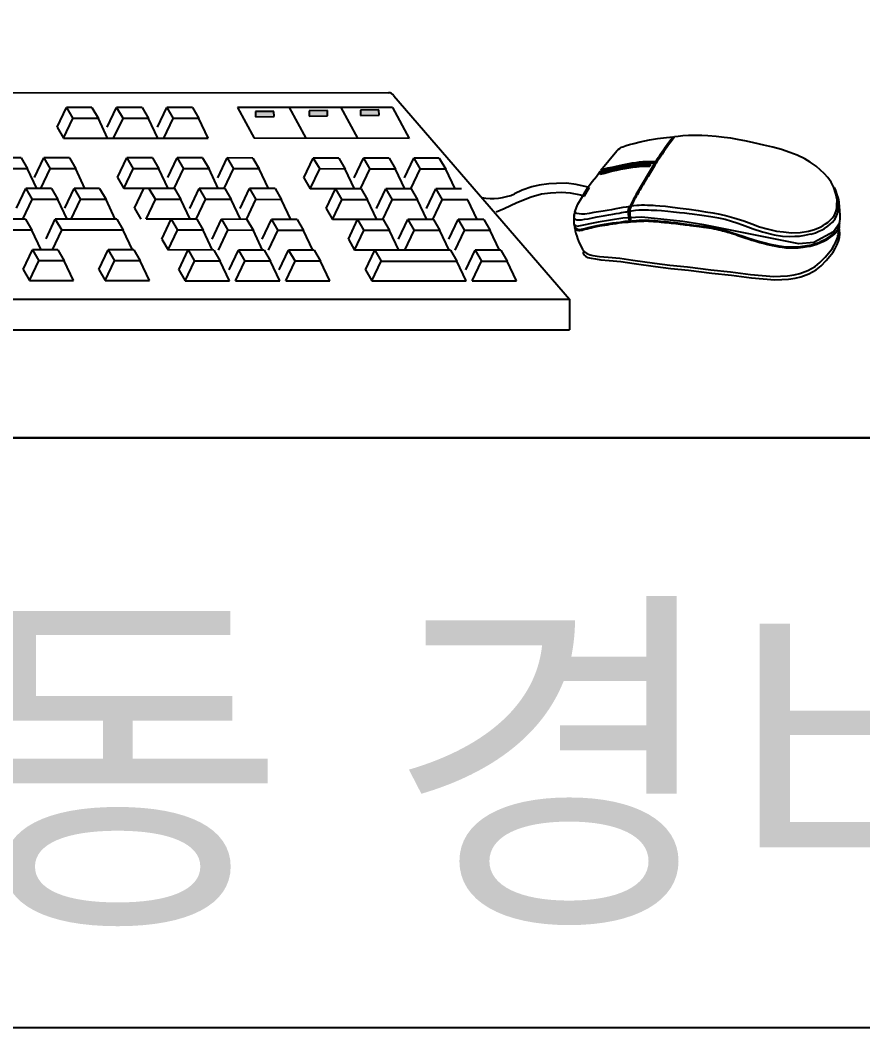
# Model space of a CAD drawing. Header units: millimetres. Extents: x 1282755 to 1285234, y -1758265 to -1757672.
# Drawn here: x 1283854.65 to 1283866.55, y -1757982.32 to -1757968.08 of the extents above; entities that cross this region are included whole.
import ezdxf

# ---------------------------------------------------------------- set-up
doc = ezdxf.new("R2010")
doc.units = ezdxf.units.MM
doc.layers.add('MR', color=7, linetype='Continuous')
doc.styles.add('새굴림', font='NGULIM.TTF')

msp = doc.modelspace()

# ---------------------------------------------------------------- linework, layer by layer
at = {"layer": 'MR', "color": 4}
for p, q in [((1283847.423, -1757969.099), (1283859.851, -1757969.108)), ((1283859.926, -1757969.15), (1283862.407, -1757972.022)), ((1283855.169, -1757969.594), (1283855.3, -1757969.316)), ((1283855.662, -1757969.316), (1283855.3, -1757969.316)), ((1283855.3, -1757969.316), (1283855.39, -1757969.471)), ((1283855.662, -1757969.316), (1283855.752, -1757969.471)), ((1283855.878, -1757969.595), (1283856.01, -1757969.316)), ((1283856.01, -1757969.316), (1283856.1, -1757969.472)), ((1283856.371, -1757969.317), (1283856.01, -1757969.316)), ((1283856.371, -1757969.317), (1283856.461, -1757969.472)), ((1283856.588, -1757969.595), (1283856.719, -1757969.317)), ((1283856.719, -1757969.317), (1283856.809, -1757969.472)), ((1283857.081, -1757969.317), (1283856.719, -1757969.317)), ((1283857.081, -1757969.317), (1283857.171, -1757969.472)), ((1283857.718, -1757969.318), (1283857.952, -1757969.751)), ((1283859.906, -1757969.319), (1283857.718, -1757969.318)), ((1283858.232, -1757969.371), (1283857.972, -1757969.375)), ((1283857.972, -1757969.375), (1283857.973, -1757969.447)), ((1283858.233, -1757969.444), (1283858.232, -1757969.371)), ((1283858.447, -1757969.318), (1283858.681, -1757969.752)), ((1283858.988, -1757969.361), (1283858.728, -1757969.365)), ((1283858.728, -1757969.365), (1283858.729, -1757969.437)), ((1283858.989, -1757969.434), (1283858.988, -1757969.361)), ((1283859.176, -1757969.319), (1283859.411, -1757969.752)), ((1283859.715, -1757969.352), (1283859.454, -1757969.355)), ((1283859.454, -1757969.355), (1283859.455, -1757969.428)), ((1283859.716, -1757969.424), (1283859.715, -1757969.352)), ((1283859.906, -1757969.319), (1283860.14, -1757969.753)), ((1283855.259, -1757969.749), (1283855.39, -1757969.471)), ((1283855.752, -1757969.471), (1283855.39, -1757969.471)), ((1283855.883, -1757969.75), (1283855.752, -1757969.471)), ((1283855.968, -1757969.75), (1283856.1, -1757969.472)), ((1283856.461, -1757969.472), (1283856.1, -1757969.472)), ((1283856.592, -1757969.75), (1283856.461, -1757969.472)), ((1283856.678, -1757969.75), (1283856.809, -1757969.472)), ((1283857.171, -1757969.472), (1283856.809, -1757969.472)), ((1283857.302, -1757969.751), (1283857.171, -1757969.472)), ((1283857.973, -1757969.447), (1283858.233, -1757969.444)), ((1283858.729, -1757969.437), (1283858.989, -1757969.434)), ((1283859.455, -1757969.428), (1283859.716, -1757969.424)), ((1283855.169, -1757969.594), (1283855.259, -1757969.749)), ((1283855.259, -1757969.749), (1283857.302, -1757969.751)), ((1283860.14, -1757969.753), (1283857.952, -1757969.751)), ((1283863.253, -1757969.84), (1283863.316, -1757969.823)), ((1283863.316, -1757969.823), (1283863.404, -1757969.802)), ((1283863.404, -1757969.802), (1283863.535, -1757969.773)), ((1283863.535, -1757969.773), (1283863.651, -1757969.753)), ((1283863.651, -1757969.753), (1283863.776, -1757969.739)), ((1283863.776, -1757969.739), (1283863.872, -1757969.732)), ((1283863.811, -1757969.809), (1283863.787, -1757969.844)), ((1283863.828, -1757969.815), (1283863.807, -1757969.844)), ((1283863.839, -1757969.773), (1283863.811, -1757969.809)), ((1283863.85, -1757969.784), (1283863.828, -1757969.815)), ((1283863.872, -1757969.732), (1283863.839, -1757969.773)), ((1283863.87, -1757969.761), (1283863.85, -1757969.784)), ((1283863.89, -1757969.731), (1283863.87, -1757969.761)), ((1283863.942, -1757969.725), (1283863.89, -1757969.731)), ((1283864.009, -1757969.717), (1283863.942, -1757969.725)), ((1283864.087, -1757969.714), (1283864.009, -1757969.717)), ((1283864.199, -1757969.711), (1283864.087, -1757969.714)), ((1283864.275, -1757969.711), (1283864.199, -1757969.711)), ((1283864.362, -1757969.717), (1283864.275, -1757969.711)), ((1283864.478, -1757969.726), (1283864.362, -1757969.717)), ((1283864.59, -1757969.74), (1283864.478, -1757969.726)), ((1283864.687, -1757969.751), (1283864.59, -1757969.74)), ((1283864.782, -1757969.769), (1283864.687, -1757969.751)), ((1283864.906, -1757969.793), (1283864.782, -1757969.769)), ((1283865.012, -1757969.816), (1283864.906, -1757969.793)), ((1283865.152, -1757969.848), (1283865.012, -1757969.816)), ((1283862.847, -1757970.204), (1283863.075, -1757969.929)), ((1283863.075, -1757969.929), (1283863.096, -1757969.911)), ((1283863.096, -1757969.911), (1283863.117, -1757969.894)), ((1283863.117, -1757969.894), (1283863.142, -1757969.879)), ((1283863.142, -1757969.879), (1283863.159, -1757969.87)), ((1283863.159, -1757969.87), (1283863.206, -1757969.854)), ((1283863.206, -1757969.854), (1283863.253, -1757969.84)), ((1283863.711, -1757969.951), (1283863.685, -1757969.989)), ((1283863.733, -1757969.919), (1283863.711, -1757969.951)), ((1283863.741, -1757969.938), (1283863.714, -1757969.976)), ((1283863.757, -1757969.884), (1283863.733, -1757969.919)), ((1283863.764, -1757969.903), (1283863.741, -1757969.938)), ((1283863.787, -1757969.844), (1283863.757, -1757969.884)), ((1283863.785, -1757969.873), (1283863.764, -1757969.903)), ((1283863.807, -1757969.844), (1283863.785, -1757969.873)), ((1283865.28, -1757969.879), (1283865.152, -1757969.848)), ((1283865.399, -1757969.912), (1283865.28, -1757969.879)), ((1283865.52, -1757969.953), (1283865.399, -1757969.912)), ((1283865.621, -1757969.989), (1283865.52, -1757969.953)), ((1283854.663, -1757970.027), (1283854.301, -1757970.027)), ((1283854.663, -1757970.027), (1283854.753, -1757970.182)), ((1283854.849, -1757970.306), (1283854.981, -1757970.027)), ((1283855.342, -1757970.028), (1283854.981, -1757970.027)), ((1283854.981, -1757970.027), (1283855.071, -1757970.183)), ((1283855.342, -1757970.028), (1283855.432, -1757970.183)), ((1283856.022, -1757970.307), (1283856.154, -1757970.028)), ((1283856.515, -1757970.029), (1283856.154, -1757970.028)), ((1283856.154, -1757970.028), (1283856.244, -1757970.183)), ((1283856.515, -1757970.029), (1283856.605, -1757970.184)), ((1283856.732, -1757970.307), (1283856.863, -1757970.029)), ((1283857.225, -1757970.029), (1283856.863, -1757970.029)), ((1283856.863, -1757970.029), (1283856.953, -1757970.184)), ((1283857.225, -1757970.029), (1283857.315, -1757970.184)), ((1283857.441, -1757970.308), (1283857.573, -1757970.029)), ((1283857.573, -1757970.029), (1283857.663, -1757970.185)), ((1283857.934, -1757970.03), (1283857.573, -1757970.029)), ((1283857.934, -1757970.03), (1283858.024, -1757970.185)), ((1283858.656, -1757970.309), (1283858.788, -1757970.03)), ((1283858.788, -1757970.03), (1283858.878, -1757970.185)), ((1283859.149, -1757970.031), (1283858.788, -1757970.03)), ((1283859.149, -1757970.031), (1283859.239, -1757970.186)), ((1283859.366, -1757970.309), (1283859.498, -1757970.031)), ((1283859.498, -1757970.031), (1283859.588, -1757970.186)), ((1283859.859, -1757970.031), (1283859.498, -1757970.031)), ((1283859.859, -1757970.031), (1283859.949, -1757970.186)), ((1283860.075, -1757970.31), (1283860.207, -1757970.031)), ((1283860.207, -1757970.031), (1283860.297, -1757970.187)), ((1283860.568, -1757970.032), (1283860.207, -1757970.031)), ((1283860.568, -1757970.032), (1283860.658, -1757970.187)), ((1283863.245, -1757970.112), (1283863.199, -1757970.122)), ((1283863.287, -1757970.104), (1283863.245, -1757970.112)), ((1283863.274, -1757970.122), (1283863.327, -1757970.113)), ((1283863.342, -1757970.097), (1283863.287, -1757970.104)), ((1283863.327, -1757970.113), (1283863.381, -1757970.108)), ((1283863.39, -1757970.091), (1283863.342, -1757970.097)), ((1283863.613, -1757970.099), (1283863.346, -1757970.551)), ((1283863.395, -1757970.113), (1283863.346, -1757970.119)), ((1283863.381, -1757970.108), (1283863.428, -1757970.102)), ((1283863.442, -1757970.086), (1283863.39, -1757970.091)), ((1283863.451, -1757970.11), (1283863.395, -1757970.113)), ((1283863.428, -1757970.102), (1283863.479, -1757970.099)), ((1283863.485, -1757970.083), (1283863.442, -1757970.086)), ((1283863.512, -1757970.107), (1283863.451, -1757970.11)), ((1283863.479, -1757970.099), (1283863.527, -1757970.097)), ((1283863.526, -1757970.082), (1283863.485, -1757970.083)), ((1283863.553, -1757970.105), (1283863.512, -1757970.107)), ((1283863.572, -1757970.083), (1283863.526, -1757970.082)), ((1283863.527, -1757970.097), (1283863.575, -1757970.096)), ((1283863.553, -1757970.103), (1283863.531, -1757970.132)), ((1283863.531, -1757970.137), (1283863.553, -1757970.105)), ((1283863.556, -1757970.118), (1283863.553, -1757970.103)), ((1283863.603, -1757970.082), (1283863.572, -1757970.083)), ((1283863.575, -1757970.096), (1283863.613, -1757970.099)), ((1283863.623, -1757970.083), (1283863.603, -1757970.082)), ((1283863.63, -1757970.101), (1283863.617, -1757970.12)), ((1283863.64, -1757970.053), (1283863.623, -1757970.083)), ((1283863.647, -1757970.076), (1283863.63, -1757970.101)), ((1283863.662, -1757970.024), (1283863.64, -1757970.053)), ((1283863.664, -1757970.051), (1283863.647, -1757970.076)), ((1283863.685, -1757969.989), (1283863.662, -1757970.024)), ((1283863.677, -1757970.033), (1283863.664, -1757970.051)), ((1283863.695, -1757970.004), (1283863.677, -1757970.033)), ((1283863.714, -1757969.976), (1283863.695, -1757970.004)), ((1283865.732, -1757970.044), (1283865.621, -1757969.989)), ((1283865.807, -1757970.09), (1283865.732, -1757970.044)), ((1283865.889, -1757970.145), (1283865.807, -1757970.09)), ((1283854.753, -1757970.182), (1283854.391, -1757970.182)), ((1283854.884, -1757970.461), (1283854.753, -1757970.182)), ((1283854.939, -1757970.461), (1283855.071, -1757970.183)), ((1283855.432, -1757970.183), (1283855.071, -1757970.183)), ((1283855.563, -1757970.461), (1283855.432, -1757970.183)), ((1283856.112, -1757970.462), (1283856.244, -1757970.183)), ((1283856.605, -1757970.184), (1283856.244, -1757970.183)), ((1283856.736, -1757970.462), (1283856.605, -1757970.184)), ((1283856.822, -1757970.462), (1283856.953, -1757970.184)), ((1283857.315, -1757970.184), (1283856.953, -1757970.184)), ((1283857.446, -1757970.463), (1283857.315, -1757970.184)), ((1283857.531, -1757970.463), (1283857.663, -1757970.185)), ((1283858.024, -1757970.185), (1283857.663, -1757970.185)), ((1283858.155, -1757970.463), (1283858.024, -1757970.185)), ((1283858.746, -1757970.464), (1283858.878, -1757970.185)), ((1283859.239, -1757970.186), (1283858.878, -1757970.185)), ((1283859.371, -1757970.464), (1283859.239, -1757970.186)), ((1283859.456, -1757970.464), (1283859.588, -1757970.186)), ((1283859.949, -1757970.186), (1283859.588, -1757970.186)), ((1283860.08, -1757970.465), (1283859.949, -1757970.186)), ((1283860.165, -1757970.465), (1283860.297, -1757970.187)), ((1283860.658, -1757970.187), (1283860.297, -1757970.187)), ((1283860.79, -1757970.465), (1283860.658, -1757970.187)), ((1283862.786, -1757970.291), (1283862.834, -1757970.221)), ((1283862.858, -1757970.218), (1283862.833, -1757970.246)), ((1283862.833, -1757970.246), (1283862.849, -1757970.253)), ((1283862.834, -1757970.221), (1283862.892, -1757970.204)), ((1283862.872, -1757970.236), (1283862.836, -1757970.246)), ((1283862.836, -1757970.246), (1283862.843, -1757970.26)), ((1283862.843, -1757970.26), (1283862.907, -1757970.242)), ((1283862.949, -1757970.175), (1283862.847, -1757970.204)), ((1283862.849, -1757970.253), (1283863.049, -1757970.196)), ((1283862.876, -1757970.217), (1283862.858, -1757970.218)), ((1283862.919, -1757970.225), (1283862.872, -1757970.236)), ((1283862.928, -1757970.202), (1283862.876, -1757970.217)), ((1283862.892, -1757970.204), (1283862.949, -1757970.189)), ((1283862.907, -1757970.242), (1283862.967, -1757970.227)), ((1283862.948, -1757970.217), (1283862.919, -1757970.225)), ((1283862.984, -1757970.188), (1283862.928, -1757970.202)), ((1283862.992, -1757970.205), (1283862.948, -1757970.217)), ((1283863.003, -1757970.164), (1283862.949, -1757970.175)), ((1283862.949, -1757970.189), (1283863.004, -1757970.177)), ((1283862.967, -1757970.227), (1283863.025, -1757970.213)), ((1283863.037, -1757970.175), (1283862.984, -1757970.188)), ((1283863.046, -1757970.193), (1283862.992, -1757970.205)), ((1283863.049, -1757970.153), (1283863.003, -1757970.164)), ((1283863.004, -1757970.177), (1283863.048, -1757970.167)), ((1283863.025, -1757970.213), (1283863.077, -1757970.203)), ((1283863.104, -1757970.16), (1283863.037, -1757970.175)), ((1283863.108, -1757970.18), (1283863.046, -1757970.193)), ((1283863.048, -1757970.167), (1283863.092, -1757970.158)), ((1283863.107, -1757970.141), (1283863.049, -1757970.153)), ((1283863.049, -1757970.196), (1283863.274, -1757970.154)), ((1283863.077, -1757970.203), (1283863.13, -1757970.189)), ((1283863.092, -1757970.158), (1283863.133, -1757970.149)), ((1283863.175, -1757970.147), (1283863.104, -1757970.16)), ((1283863.153, -1757970.131), (1283863.107, -1757970.141)), ((1283863.156, -1757970.17), (1283863.108, -1757970.18)), ((1283863.13, -1757970.189), (1283863.194, -1757970.18)), ((1283863.133, -1757970.149), (1283863.175, -1757970.14)), ((1283863.199, -1757970.122), (1283863.153, -1757970.131)), ((1283863.211, -1757970.159), (1283863.156, -1757970.17)), ((1283863.175, -1757970.14), (1283863.221, -1757970.132)), ((1283863.234, -1757970.137), (1283863.175, -1757970.147)), ((1283863.194, -1757970.18), (1283863.245, -1757970.17)), ((1283863.265, -1757970.149), (1283863.211, -1757970.159)), ((1283863.221, -1757970.132), (1283863.274, -1757970.122)), ((1283863.275, -1757970.129), (1283863.234, -1757970.137)), ((1283863.245, -1757970.17), (1283863.301, -1757970.16)), ((1283863.311, -1757970.143), (1283863.265, -1757970.149)), ((1283863.274, -1757970.154), (1283863.388, -1757970.143)), ((1283863.346, -1757970.119), (1283863.275, -1757970.129)), ((1283863.301, -1757970.16), (1283863.351, -1757970.154)), ((1283863.356, -1757970.138), (1283863.311, -1757970.143)), ((1283863.351, -1757970.154), (1283863.393, -1757970.149)), ((1283863.396, -1757970.135), (1283863.356, -1757970.138)), ((1283863.388, -1757970.143), (1283863.499, -1757970.138)), ((1283863.393, -1757970.149), (1283863.441, -1757970.146)), ((1283863.441, -1757970.132), (1283863.396, -1757970.135)), ((1283863.492, -1757970.131), (1283863.441, -1757970.132)), ((1283863.441, -1757970.146), (1283863.488, -1757970.146)), ((1283863.488, -1757970.146), (1283863.532, -1757970.148)), ((1283863.531, -1757970.132), (1283863.492, -1757970.131)), ((1283863.499, -1757970.138), (1283863.531, -1757970.137)), ((1283863.532, -1757970.148), (1283863.556, -1757970.118)), ((1283863.55, -1757970.235), (1283863.536, -1757970.26)), ((1283863.564, -1757970.212), (1283863.55, -1757970.235)), ((1283863.577, -1757970.188), (1283863.564, -1757970.212)), ((1283863.591, -1757970.164), (1283863.577, -1757970.188)), ((1283863.607, -1757970.139), (1283863.591, -1757970.164)), ((1283863.617, -1757970.12), (1283863.607, -1757970.139)), ((1283865.952, -1757970.2), (1283865.889, -1757970.145)), ((1283866.003, -1757970.25), (1283865.952, -1757970.2)), ((1283866.054, -1757970.304), (1283866.003, -1757970.25)), ((1283856.022, -1757970.307), (1283856.112, -1757970.462)), ((1283858.656, -1757970.309), (1283858.746, -1757970.464)), ((1283862.113, -1757970.396), (1283861.979, -1757970.414)), ((1283862.224, -1757970.388), (1283862.113, -1757970.396)), ((1283862.365, -1757970.387), (1283862.224, -1757970.388)), ((1283862.502, -1757970.402), (1283862.365, -1757970.387)), ((1283862.677, -1757970.433), (1283862.729, -1757970.361)), ((1283862.729, -1757970.361), (1283862.786, -1757970.291)), ((1283863.461, -1757970.382), (1283863.446, -1757970.407)), ((1283863.473, -1757970.36), (1283863.461, -1757970.382)), ((1283863.487, -1757970.339), (1283863.473, -1757970.36)), ((1283863.5, -1757970.315), (1283863.487, -1757970.339)), ((1283863.516, -1757970.29), (1283863.5, -1757970.315)), ((1283863.536, -1757970.26), (1283863.516, -1757970.29)), ((1283866.103, -1757970.372), (1283866.054, -1757970.304)), ((1283866.141, -1757970.448), (1283866.103, -1757970.372)), ((1283854.597, -1757970.739), (1283854.729, -1757970.461)), ((1283855.09, -1757970.461), (1283854.729, -1757970.461)), ((1283854.729, -1757970.461), (1283854.819, -1757970.616)), ((1283855.09, -1757970.461), (1283855.18, -1757970.616)), ((1283855.277, -1757970.739), (1283855.408, -1757970.461)), ((1283855.77, -1757970.461), (1283855.408, -1757970.461)), ((1283855.408, -1757970.461), (1283855.498, -1757970.616)), ((1283855.77, -1757970.461), (1283855.86, -1757970.617)), ((1283856.828, -1757970.462), (1283856.112, -1757970.462)), ((1283856.263, -1757970.74), (1283856.395, -1757970.462)), ((1283856.467, -1757970.462), (1283856.557, -1757970.617)), ((1283856.828, -1757970.462), (1283856.918, -1757970.617)), ((1283857.045, -1757970.741), (1283857.177, -1757970.463)), ((1283857.538, -1757970.463), (1283857.177, -1757970.463)), ((1283857.177, -1757970.463), (1283857.266, -1757970.618)), ((1283857.538, -1757970.463), (1283857.628, -1757970.618)), ((1283857.754, -1757970.741), (1283857.886, -1757970.463)), ((1283858.247, -1757970.463), (1283857.886, -1757970.463)), ((1283857.886, -1757970.463), (1283857.976, -1757970.618)), ((1283858.247, -1757970.463), (1283858.337, -1757970.619)), ((1283859.462, -1757970.464), (1283858.746, -1757970.464)), ((1283858.969, -1757970.742), (1283859.101, -1757970.464)), ((1283859.101, -1757970.464), (1283859.191, -1757970.619)), ((1283859.462, -1757970.464), (1283859.552, -1757970.619)), ((1283859.679, -1757970.743), (1283859.811, -1757970.465)), ((1283860.172, -1757970.465), (1283859.811, -1757970.465)), ((1283859.811, -1757970.465), (1283859.901, -1757970.62)), ((1283860.172, -1757970.465), (1283860.262, -1757970.62)), ((1283860.389, -1757970.743), (1283860.52, -1757970.465)), ((1283860.882, -1757970.465), (1283860.52, -1757970.465)), ((1283860.52, -1757970.465), (1283860.61, -1757970.62)), ((1283861.737, -1757970.485), (1283861.631, -1757970.535)), ((1283861.877, -1757970.436), (1283861.737, -1757970.485)), ((1283861.863, -1757970.579), (1283862.011, -1757970.537)), ((1283861.979, -1757970.414), (1283861.877, -1757970.436)), ((1283862.011, -1757970.537), (1283862.138, -1757970.521)), ((1283862.138, -1757970.521), (1283862.294, -1757970.512)), ((1283862.294, -1757970.512), (1283862.415, -1757970.521)), ((1283862.415, -1757970.521), (1283862.56, -1757970.548)), ((1283862.688, -1757970.445), (1283862.502, -1757970.402)), ((1283862.575, -1757970.596), (1283862.628, -1757970.508)), ((1283862.617, -1757970.568), (1283862.688, -1757970.445)), ((1283862.628, -1757970.508), (1283862.677, -1757970.433)), ((1283863.375, -1757970.526), (1283863.363, -1757970.549)), ((1283863.387, -1757970.503), (1283863.375, -1757970.526)), ((1283863.4, -1757970.484), (1283863.387, -1757970.503)), ((1283863.416, -1757970.46), (1283863.4, -1757970.484)), ((1283863.43, -1757970.434), (1283863.416, -1757970.46)), ((1283863.446, -1757970.407), (1283863.43, -1757970.434)), ((1283866.17, -1757970.535), (1283866.141, -1757970.448)), ((1283866.161, -1757970.489), (1283866.142, -1757970.442)), ((1283866.168, -1757970.489), (1283866.15, -1757970.448)), ((1283866.177, -1757970.532), (1283866.161, -1757970.489)), ((1283866.189, -1757970.548), (1283866.168, -1757970.489)), ((1283866.187, -1757970.623), (1283866.17, -1757970.535)), ((1283866.191, -1757970.578), (1283866.177, -1757970.532)), ((1283854.687, -1757970.894), (1283854.819, -1757970.616)), ((1283855.18, -1757970.616), (1283854.819, -1757970.616)), ((1283855.311, -1757970.895), (1283855.18, -1757970.616)), ((1283855.367, -1757970.895), (1283855.498, -1757970.616)), ((1283855.86, -1757970.617), (1283855.498, -1757970.616)), ((1283855.991, -1757970.895), (1283855.86, -1757970.617)), ((1283856.425, -1757970.895), (1283856.557, -1757970.617)), ((1283856.918, -1757970.617), (1283856.557, -1757970.617)), ((1283857.049, -1757970.896), (1283856.918, -1757970.617)), ((1283857.135, -1757970.896), (1283857.266, -1757970.618)), ((1283857.628, -1757970.618), (1283857.266, -1757970.618)), ((1283857.759, -1757970.896), (1283857.628, -1757970.618)), ((1283857.844, -1757970.897), (1283857.976, -1757970.618)), ((1283858.337, -1757970.619), (1283857.976, -1757970.618)), ((1283858.469, -1757970.897), (1283858.337, -1757970.619)), ((1283859.059, -1757970.897), (1283859.191, -1757970.619)), ((1283859.552, -1757970.619), (1283859.191, -1757970.619)), ((1283859.684, -1757970.898), (1283859.552, -1757970.619)), ((1283859.769, -1757970.898), (1283859.901, -1757970.62)), ((1283860.262, -1757970.62), (1283859.901, -1757970.62)), ((1283860.393, -1757970.898), (1283860.262, -1757970.62)), ((1283860.478, -1757970.899), (1283860.61, -1757970.62)), ((1283860.971, -1757970.621), (1283860.61, -1757970.62)), ((1283861.103, -1757970.899), (1283860.971, -1757970.621)), ((1283861.483, -1757970.741), (1283861.662, -1757970.657)), ((1283861.662, -1757970.657), (1283861.863, -1757970.579)), ((1283862.483, -1757970.788), (1283862.524, -1757970.681)), ((1283862.524, -1757970.681), (1283862.575, -1757970.596)), ((1283862.56, -1757970.548), (1283862.617, -1757970.568)), ((1283863.294, -1757970.648), (1283863.274, -1757970.685)), ((1283863.299, -1757970.665), (1283863.286, -1757970.688)), ((1283863.313, -1757970.613), (1283863.294, -1757970.648)), ((1283863.313, -1757970.639), (1283863.299, -1757970.665)), ((1283863.33, -1757970.583), (1283863.313, -1757970.613)), ((1283863.327, -1757970.613), (1283863.313, -1757970.639)), ((1283863.339, -1757970.592), (1283863.327, -1757970.613)), ((1283863.346, -1757970.551), (1283863.33, -1757970.583)), ((1283863.35, -1757970.569), (1283863.339, -1757970.592)), ((1283863.363, -1757970.549), (1283863.35, -1757970.569)), ((1283866.185, -1757970.694), (1283866.187, -1757970.623)), ((1283866.206, -1757970.602), (1283866.189, -1757970.548)), ((1283866.2, -1757970.625), (1283866.191, -1757970.578)), ((1283866.205, -1757970.665), (1283866.2, -1757970.625)), ((1283866.206, -1757970.696), (1283866.205, -1757970.665)), ((1283866.215, -1757970.653), (1283866.206, -1757970.602)), ((1283866.222, -1757970.718), (1283866.215, -1757970.653)), ((1283856.263, -1757970.74), (1283856.353, -1757970.895)), ((1283858.969, -1757970.742), (1283859.059, -1757970.897)), ((1283861.369, -1757970.791), (1283861.483, -1757970.741)), ((1283862.474, -1757970.821), (1283862.47, -1757970.839)), ((1283862.478, -1757970.809), (1283862.471, -1757970.844)), ((1283862.478, -1757970.804), (1283862.474, -1757970.821)), ((1283862.489, -1757970.777), (1283862.478, -1757970.809)), ((1283862.49, -1757970.802), (1283862.483, -1757970.788)), ((1283862.511, -1757970.815), (1283862.49, -1757970.802)), ((1283862.541, -1757970.82), (1283862.511, -1757970.815)), ((1283862.578, -1757970.824), (1283862.541, -1757970.82)), ((1283862.621, -1757970.821), (1283862.578, -1757970.824)), ((1283862.684, -1757970.812), (1283862.621, -1757970.821)), ((1283862.751, -1757970.801), (1283862.684, -1757970.812)), ((1283862.816, -1757970.791), (1283862.751, -1757970.801)), ((1283862.881, -1757970.781), (1283862.816, -1757970.791)), ((1283862.939, -1757970.77), (1283862.881, -1757970.781)), ((1283863, -1757970.76), (1283862.939, -1757970.77)), ((1283862.964, -1757970.834), (1283863.02, -1757970.825)), ((1283863.063, -1757970.749), (1283863, -1757970.76)), ((1283863.02, -1757970.825), (1283863.068, -1757970.816)), ((1283863.115, -1757970.74), (1283863.063, -1757970.749)), ((1283863.068, -1757970.816), (1283863.11, -1757970.807)), ((1283863.11, -1757970.807), (1283863.14, -1757970.802)), ((1283863.161, -1757970.731), (1283863.115, -1757970.74)), ((1283863.14, -1757970.802), (1283863.168, -1757970.797)), ((1283863.207, -1757970.725), (1283863.161, -1757970.731)), ((1283863.168, -1757970.797), (1283863.196, -1757970.792)), ((1283863.196, -1757970.792), (1283863.216, -1757970.788)), ((1283863.257, -1757970.717), (1283863.207, -1757970.725)), ((1283863.216, -1757970.788), (1283863.238, -1757970.787)), ((1283863.237, -1757970.779), (1283863.239, -1757970.756)), ((1283863.239, -1757970.802), (1283863.237, -1757970.779)), ((1283863.238, -1757970.787), (1283863.239, -1757970.772)), ((1283863.239, -1757970.756), (1283863.248, -1757970.733)), ((1283863.239, -1757970.772), (1283863.242, -1757970.757)), ((1283863.24, -1757970.828), (1283863.239, -1757970.802)), ((1283863.242, -1757970.757), (1283863.246, -1757970.743)), ((1283863.246, -1757970.743), (1283863.261, -1757970.71)), ((1283863.248, -1757970.733), (1283863.261, -1757970.708)), ((1283863.259, -1757970.764), (1283863.256, -1757970.783)), ((1283863.256, -1757970.783), (1283863.341, -1757970.768)), ((1283863.262, -1757970.706), (1283863.257, -1757970.717)), ((1283863.259, -1757970.768), (1283863.257, -1757970.789)), ((1283863.257, -1757970.789), (1283863.257, -1757970.807)), ((1283863.257, -1757970.807), (1283863.258, -1757970.833)), ((1283863.265, -1757970.742), (1283863.259, -1757970.768)), ((1283863.264, -1757970.745), (1283863.259, -1757970.764)), ((1283863.274, -1757970.685), (1283863.262, -1757970.706)), ((1283863.269, -1757970.727), (1283863.264, -1757970.745)), ((1283863.272, -1757970.72), (1283863.265, -1757970.742)), ((1283863.286, -1757970.688), (1283863.274, -1757970.712)), ((1283863.274, -1757970.712), (1283863.315, -1757970.703)), ((1283863.315, -1757970.703), (1283863.36, -1757970.698)), ((1283863.341, -1757970.768), (1283863.386, -1757970.764)), ((1283863.36, -1757970.698), (1283863.393, -1757970.696)), ((1283863.386, -1757970.764), (1283863.43, -1757970.762)), ((1283863.393, -1757970.696), (1283863.424, -1757970.693)), ((1283863.424, -1757970.693), (1283863.466, -1757970.693)), ((1283863.43, -1757970.762), (1283863.483, -1757970.761)), ((1283863.466, -1757970.693), (1283863.508, -1757970.694)), ((1283863.483, -1757970.761), (1283863.523, -1757970.762)), ((1283863.508, -1757970.694), (1283863.548, -1757970.696)), ((1283863.523, -1757970.762), (1283863.562, -1757970.765)), ((1283863.548, -1757970.696), (1283863.587, -1757970.698)), ((1283863.562, -1757970.765), (1283863.642, -1757970.768)), ((1283863.587, -1757970.698), (1283863.621, -1757970.7)), ((1283863.621, -1757970.7), (1283863.682, -1757970.704)), ((1283863.642, -1757970.768), (1283863.707, -1757970.773)), ((1283863.682, -1757970.704), (1283863.763, -1757970.711)), ((1283863.707, -1757970.773), (1283863.794, -1757970.779)), ((1283863.763, -1757970.711), (1283863.862, -1757970.726)), ((1283863.794, -1757970.779), (1283863.878, -1757970.789)), ((1283863.862, -1757970.726), (1283863.971, -1757970.737)), ((1283863.878, -1757970.789), (1283863.959, -1757970.798)), ((1283863.959, -1757970.798), (1283864.031, -1757970.805)), ((1283863.971, -1757970.737), (1283864.097, -1757970.752)), ((1283864.031, -1757970.805), (1283864.096, -1757970.813)), ((1283864.096, -1757970.813), (1283864.139, -1757970.818)), ((1283864.097, -1757970.752), (1283864.222, -1757970.773)), ((1283864.139, -1757970.818), (1283864.274, -1757970.839)), ((1283864.222, -1757970.773), (1283864.327, -1757970.79)), ((1283864.327, -1757970.79), (1283864.433, -1757970.805)), ((1283864.433, -1757970.805), (1283864.53, -1757970.823)), ((1283864.53, -1757970.823), (1283864.627, -1757970.845)), ((1283866.144, -1757970.843), (1283866.159, -1757970.812)), ((1283866.159, -1757970.812), (1283866.173, -1757970.774)), ((1283866.173, -1757970.774), (1283866.182, -1757970.736)), ((1283866.178, -1757970.847), (1283866.191, -1757970.812)), ((1283866.182, -1757970.736), (1283866.185, -1757970.694)), ((1283866.191, -1757970.812), (1283866.2, -1757970.775)), ((1283866.2, -1757970.775), (1283866.204, -1757970.734)), ((1283866.204, -1757970.734), (1283866.206, -1757970.696)), ((1283866.226, -1757970.772), (1283866.222, -1757970.718)), ((1283866.23, -1757970.837), (1283866.226, -1757970.772)), ((1283854.724, -1757970.894), (1283854.363, -1757970.894)), ((1283854.724, -1757970.894), (1283854.814, -1757971.049)), ((1283855.013, -1757971.173), (1283855.144, -1757970.894)), ((1283856.011, -1757970.895), (1283855.144, -1757970.894)), ((1283855.144, -1757970.894), (1283855.234, -1757971.05)), ((1283856.011, -1757970.895), (1283856.101, -1757971.05)), ((1283857.141, -1757970.896), (1283856.425, -1757970.895)), ((1283856.648, -1757971.174), (1283856.78, -1757970.896)), ((1283856.78, -1757970.896), (1283856.87, -1757971.051)), ((1283857.141, -1757970.896), (1283857.231, -1757971.051)), ((1283857.358, -1757971.175), (1283857.49, -1757970.896)), ((1283857.851, -1757970.897), (1283857.49, -1757970.896)), ((1283857.49, -1757970.896), (1283857.58, -1757971.051)), ((1283857.851, -1757970.897), (1283857.941, -1757971.052)), ((1283858.067, -1757971.175), (1283858.199, -1757970.897)), ((1283858.199, -1757970.897), (1283858.289, -1757971.052)), ((1283858.56, -1757970.897), (1283858.199, -1757970.897)), ((1283858.56, -1757970.897), (1283858.65, -1757971.052)), ((1283859.776, -1757970.898), (1283859.059, -1757970.897)), ((1283859.283, -1757971.176), (1283859.414, -1757970.898)), ((1283859.414, -1757970.898), (1283859.504, -1757971.053)), ((1283859.776, -1757970.898), (1283859.865, -1757971.053)), ((1283859.992, -1757971.177), (1283860.124, -1757970.898)), ((1283860.124, -1757970.898), (1283860.214, -1757971.053)), ((1283860.485, -1757970.899), (1283860.124, -1757970.898)), ((1283860.485, -1757970.899), (1283860.575, -1757971.054)), ((1283860.702, -1757971.177), (1283860.833, -1757970.899)), ((1283861.195, -1757970.899), (1283860.833, -1757970.899)), ((1283860.833, -1757970.899), (1283860.923, -1757971.054)), ((1283861.195, -1757970.899), (1283861.285, -1757971.054)), ((1283862.468, -1757970.875), (1283862.466, -1757970.907)), ((1283862.466, -1757970.907), (1283862.468, -1757970.938)), ((1283862.471, -1757970.844), (1283862.468, -1757970.875)), ((1283862.469, -1757970.854), (1283862.468, -1757970.867)), ((1283862.468, -1757970.867), (1283862.478, -1757970.882)), ((1283862.468, -1757970.938), (1283862.47, -1757970.962)), ((1283862.47, -1757970.839), (1283862.469, -1757970.854)), ((1283862.47, -1757970.962), (1283862.478, -1757970.992)), ((1283862.478, -1757970.882), (1283862.488, -1757970.892)), ((1283862.488, -1757970.892), (1283862.51, -1757970.902)), ((1283862.51, -1757970.902), (1283862.54, -1757970.905)), ((1283862.811, -1757970.938), (1283862.51, -1757970.996)), ((1283862.54, -1757970.905), (1283862.574, -1757970.902)), ((1283862.574, -1757970.902), (1283862.62, -1757970.895)), ((1283862.62, -1757970.895), (1283862.671, -1757970.887)), ((1283862.671, -1757970.887), (1283862.733, -1757970.875)), ((1283862.733, -1757970.875), (1283862.797, -1757970.863)), ((1283862.797, -1757970.863), (1283862.855, -1757970.853)), ((1283863.162, -1757970.88), (1283862.811, -1757970.938)), ((1283862.847, -1757970.973), (1283862.899, -1757970.965)), ((1283862.855, -1757970.853), (1283862.909, -1757970.843)), ((1283862.899, -1757970.965), (1283862.958, -1757970.954)), ((1283862.909, -1757970.843), (1283862.964, -1757970.834)), ((1283862.942, -1757970.972), (1283862.983, -1757970.964)), ((1283862.958, -1757970.954), (1283863.013, -1757970.947)), ((1283862.983, -1757970.964), (1283863.021, -1757970.959)), ((1283863.013, -1757970.947), (1283863.065, -1757970.94)), ((1283863.021, -1757970.959), (1283863.064, -1757970.953)), ((1283863.064, -1757970.953), (1283863.106, -1757970.948)), ((1283863.065, -1757970.94), (1283863.117, -1757970.934)), ((1283863.106, -1757970.948), (1283863.152, -1757970.942)), ((1283863.117, -1757970.934), (1283863.145, -1757970.93)), ((1283863.145, -1757970.93), (1283863.17, -1757970.927)), ((1283863.152, -1757970.942), (1283863.194, -1757970.938)), ((1283863.428, -1757970.866), (1283863.162, -1757970.88)), ((1283863.17, -1757970.927), (1283863.194, -1757970.924)), ((1283863.194, -1757970.924), (1283863.223, -1757970.923)), ((1283863.194, -1757970.938), (1283863.234, -1757970.936)), ((1283863.223, -1757970.923), (1283863.256, -1757970.92)), ((1283863.234, -1757970.936), (1283863.27, -1757970.932)), ((1283863.243, -1757970.853), (1283863.24, -1757970.828)), ((1283863.25, -1757970.892), (1283863.243, -1757970.853)), ((1283863.256, -1757970.92), (1283863.25, -1757970.892)), ((1283863.258, -1757970.833), (1283863.263, -1757970.864)), ((1283863.263, -1757970.864), (1283863.268, -1757970.896)), ((1283863.268, -1757970.896), (1283863.273, -1757970.922)), ((1283863.27, -1757970.932), (1283863.313, -1757970.929)), ((1283863.273, -1757970.922), (1283863.296, -1757970.919)), ((1283863.296, -1757970.919), (1283863.322, -1757970.916)), ((1283863.313, -1757970.929), (1283863.354, -1757970.925)), ((1283863.322, -1757970.916), (1283863.348, -1757970.914)), ((1283863.348, -1757970.914), (1283863.372, -1757970.912)), ((1283863.354, -1757970.925), (1283863.394, -1757970.922)), ((1283863.372, -1757970.912), (1283863.397, -1757970.909)), ((1283863.394, -1757970.922), (1283863.428, -1757970.92)), ((1283863.397, -1757970.909), (1283863.42, -1757970.908)), ((1283863.42, -1757970.908), (1283863.457, -1757970.908)), ((1283864.006, -1757970.929), (1283863.428, -1757970.866)), ((1283863.428, -1757970.92), (1283863.457, -1757970.921)), ((1283863.457, -1757970.908), (1283863.533, -1757970.91)), ((1283863.457, -1757970.921), (1283863.491, -1757970.919)), ((1283863.491, -1757970.919), (1283863.524, -1757970.921)), ((1283863.524, -1757970.921), (1283863.549, -1757970.922)), ((1283863.533, -1757970.91), (1283863.615, -1757970.915)), ((1283863.549, -1757970.922), (1283863.571, -1757970.924)), ((1283863.571, -1757970.924), (1283863.593, -1757970.925)), ((1283863.593, -1757970.925), (1283863.617, -1757970.926)), ((1283863.615, -1757970.915), (1283863.69, -1757970.92)), ((1283863.617, -1757970.926), (1283863.644, -1757970.929)), ((1283863.644, -1757970.929), (1283863.672, -1757970.931)), ((1283863.672, -1757970.931), (1283863.7, -1757970.934)), ((1283863.69, -1757970.92), (1283863.775, -1757970.928)), ((1283863.7, -1757970.934), (1283863.723, -1757970.937)), ((1283863.723, -1757970.937), (1283863.748, -1757970.939)), ((1283863.748, -1757970.939), (1283863.781, -1757970.943)), ((1283863.775, -1757970.928), (1283863.837, -1757970.936)), ((1283863.781, -1757970.943), (1283863.813, -1757970.946)), ((1283863.813, -1757970.946), (1283863.842, -1757970.949)), ((1283863.837, -1757970.936), (1283863.903, -1757970.943)), ((1283863.842, -1757970.949), (1283863.875, -1757970.951)), ((1283863.875, -1757970.951), (1283863.91, -1757970.955)), ((1283863.903, -1757970.943), (1283863.971, -1757970.951)), ((1283863.91, -1757970.955), (1283863.942, -1757970.959)), ((1283863.942, -1757970.959), (1283863.971, -1757970.964)), ((1283863.971, -1757970.951), (1283864.027, -1757970.959)), ((1283863.971, -1757970.964), (1283864.013, -1757970.968)), ((1283864.306, -1757970.974), (1283864.006, -1757970.929)), ((1283864.027, -1757970.959), (1283864.1, -1757970.969)), ((1283864.274, -1757970.839), (1283864.404, -1757970.856)), ((1283864.404, -1757970.856), (1283864.516, -1757970.876)), ((1283864.513, -1757970.875), (1283864.604, -1757970.896)), ((1283864.604, -1757970.896), (1283864.696, -1757970.923)), ((1283864.627, -1757970.845), (1283864.728, -1757970.875)), ((1283864.696, -1757970.923), (1283864.768, -1757970.948)), ((1283864.728, -1757970.875), (1283864.868, -1757970.919)), ((1283864.768, -1757970.948), (1283864.849, -1757970.976)), ((1283864.868, -1757970.919), (1283864.98, -1757970.962)), ((1283864.98, -1757970.962), (1283865.091, -1757971)), ((1283865.991, -1757970.983), (1283866.025, -1757970.962)), ((1283866.025, -1757970.962), (1283866.059, -1757970.936)), ((1283866.056, -1757970.994), (1283866.121, -1757970.936)), ((1283866.059, -1757970.936), (1283866.095, -1757970.905)), ((1283866.095, -1757970.905), (1283866.122, -1757970.873)), ((1283866.121, -1757970.936), (1283866.157, -1757970.889)), ((1283866.122, -1757970.873), (1283866.144, -1757970.843)), ((1283866.223, -1757970.947), (1283866.138, -1757971.075)), ((1283866.157, -1757970.889), (1283866.178, -1757970.847)), ((1283866.214, -1757970.986), (1283866.222, -1757970.952)), ((1283866.22, -1757970.997), (1283866.222, -1757970.942)), ((1283866.221, -1757970.976), (1283866.223, -1757970.947)), ((1283866.222, -1757970.952), (1283866.225, -1757970.924)), ((1283866.225, -1757970.924), (1283866.228, -1757970.896)), ((1283866.228, -1757970.896), (1283866.23, -1757970.837)), ((1283854.814, -1757971.049), (1283854.452, -1757971.049)), ((1283854.945, -1757971.328), (1283854.814, -1757971.049)), ((1283855.102, -1757971.328), (1283855.234, -1757971.05)), ((1283856.101, -1757971.05), (1283855.234, -1757971.05)), ((1283856.233, -1757971.329), (1283856.101, -1757971.05)), ((1283856.738, -1757971.329), (1283856.87, -1757971.051)), ((1283857.231, -1757971.051), (1283856.87, -1757971.051)), ((1283857.363, -1757971.33), (1283857.231, -1757971.051)), ((1283857.448, -1757971.33), (1283857.58, -1757971.051)), ((1283857.941, -1757971.052), (1283857.58, -1757971.051)), ((1283858.072, -1757971.33), (1283857.941, -1757971.052)), ((1283858.157, -1757971.33), (1283858.289, -1757971.052)), ((1283858.65, -1757971.052), (1283858.289, -1757971.052)), ((1283858.782, -1757971.331), (1283858.65, -1757971.052)), ((1283859.372, -1757971.331), (1283859.504, -1757971.053)), ((1283859.865, -1757971.053), (1283859.504, -1757971.053)), ((1283859.997, -1757971.332), (1283859.865, -1757971.053)), ((1283860.082, -1757971.332), (1283860.214, -1757971.053)), ((1283860.575, -1757971.054), (1283860.214, -1757971.053)), ((1283860.706, -1757971.332), (1283860.575, -1757971.054)), ((1283860.792, -1757971.332), (1283860.923, -1757971.054)), ((1283861.285, -1757971.054), (1283860.923, -1757971.054)), ((1283861.416, -1757971.333), (1283861.285, -1757971.054)), ((1283862.473, -1757970.976), (1283862.478, -1757971.01)), ((1283862.51, -1757970.996), (1283862.473, -1757970.976)), ((1283862.475, -1757970.98), (1283862.48, -1757971.018)), ((1283862.478, -1757970.992), (1283862.488, -1757971.01)), ((1283862.478, -1757971.01), (1283862.491, -1757971.031)), ((1283862.48, -1757971.018), (1283862.489, -1757971.058)), ((1283862.488, -1757971.01), (1283862.498, -1757971.021)), ((1283862.489, -1757971.058), (1283862.496, -1757971.095)), ((1283862.491, -1757971.031), (1283862.504, -1757971.043)), ((1283862.496, -1757971.095), (1283862.509, -1757971.133)), ((1283862.498, -1757971.021), (1283862.511, -1757971.03)), ((1283862.504, -1757971.043), (1283862.522, -1757971.051)), ((1283862.511, -1757971.03), (1283862.524, -1757971.035)), ((1283862.522, -1757971.051), (1283862.539, -1757971.052)), ((1283862.524, -1757971.035), (1283862.544, -1757971.039)), ((1283862.539, -1757971.052), (1283862.555, -1757971.052)), ((1283862.544, -1757971.039), (1283862.576, -1757971.037)), ((1283862.555, -1757971.052), (1283862.57, -1757971.051)), ((1283862.57, -1757971.051), (1283862.588, -1757971.049)), ((1283862.576, -1757971.037), (1283862.623, -1757971.024)), ((1283862.588, -1757971.049), (1283862.607, -1757971.042)), ((1283862.607, -1757971.042), (1283862.629, -1757971.037)), ((1283862.623, -1757971.024), (1283862.672, -1757971.012)), ((1283862.629, -1757971.037), (1283862.655, -1757971.03)), ((1283862.655, -1757971.03), (1283862.685, -1757971.022)), ((1283862.672, -1757971.012), (1283862.735, -1757970.996)), ((1283862.685, -1757971.022), (1283862.711, -1757971.015)), ((1283862.711, -1757971.015), (1283862.741, -1757971.007)), ((1283862.735, -1757970.996), (1283862.797, -1757970.983)), ((1283862.741, -1757971.007), (1283862.768, -1757971.001)), ((1283862.768, -1757971.001), (1283862.79, -1757970.996)), ((1283862.79, -1757970.996), (1283862.811, -1757970.992)), ((1283862.797, -1757970.983), (1283862.847, -1757970.973)), ((1283862.811, -1757970.992), (1283862.834, -1757970.988)), ((1283862.834, -1757970.988), (1283862.867, -1757970.982)), ((1283862.867, -1757970.982), (1283862.904, -1757970.977)), ((1283862.904, -1757970.977), (1283862.942, -1757970.972)), ((1283864.013, -1757970.968), (1283864.041, -1757970.972)), ((1283864.041, -1757970.972), (1283864.079, -1757970.975)), ((1283864.079, -1757970.975), (1283864.115, -1757970.982)), ((1283864.1, -1757970.969), (1283864.165, -1757970.977)), ((1283864.115, -1757970.982), (1283864.157, -1757970.986)), ((1283864.157, -1757970.986), (1283864.199, -1757970.991)), ((1283864.165, -1757970.977), (1283864.243, -1757970.987)), ((1283864.199, -1757970.991), (1283864.24, -1757970.997)), ((1283864.24, -1757970.997), (1283864.27, -1757971)), ((1283864.243, -1757970.987), (1283864.36, -1757971.003)), ((1283864.27, -1757971), (1283864.301, -1757971.006)), ((1283864.301, -1757971.006), (1283864.34, -1757971.012)), ((1283865.648, -1757971.241), (1283864.306, -1757970.974)), ((1283864.34, -1757971.012), (1283864.374, -1757971.017)), ((1283864.36, -1757971.003), (1283864.481, -1757971.024)), ((1283864.374, -1757971.017), (1283864.415, -1757971.023)), ((1283864.415, -1757971.023), (1283864.448, -1757971.03)), ((1283864.448, -1757971.03), (1283864.482, -1757971.036)), ((1283864.481, -1757971.024), (1283864.585, -1757971.051)), ((1283864.482, -1757971.036), (1283864.514, -1757971.045)), ((1283864.514, -1757971.045), (1283864.542, -1757971.051)), ((1283864.542, -1757971.051), (1283864.567, -1757971.058)), ((1283864.567, -1757971.058), (1283864.59, -1757971.064)), ((1283864.585, -1757971.051), (1283864.682, -1757971.077)), ((1283864.59, -1757971.064), (1283864.615, -1757971.07)), ((1283864.615, -1757971.07), (1283864.638, -1757971.076)), ((1283864.638, -1757971.076), (1283864.658, -1757971.081)), ((1283864.658, -1757971.081), (1283864.683, -1757971.088)), ((1283864.682, -1757971.077), (1283864.785, -1757971.111)), ((1283864.683, -1757971.088), (1283864.706, -1757971.095)), ((1283864.706, -1757971.095), (1283864.725, -1757971.103)), ((1283864.725, -1757971.103), (1283864.755, -1757971.112)), ((1283864.849, -1757970.976), (1283865.003, -1757971.032)), ((1283865.003, -1757971.032), (1283865.135, -1757971.073)), ((1283865.091, -1757971), (1283865.2, -1757971.032)), ((1283865.135, -1757971.073), (1283865.297, -1757971.115)), ((1283865.2, -1757971.032), (1283865.331, -1757971.064)), ((1283865.331, -1757971.064), (1283865.428, -1757971.075)), ((1283865.428, -1757971.075), (1283865.543, -1757971.085)), ((1283865.543, -1757971.085), (1283865.664, -1757971.082)), ((1283865.664, -1757971.082), (1283865.781, -1757971.063)), ((1283865.732, -1757971.12), (1283865.814, -1757971.103)), ((1283865.781, -1757971.063), (1283865.869, -1757971.039)), ((1283865.814, -1757971.105), (1283865.882, -1757971.085)), ((1283866.138, -1757971.075), (1283865.857, -1757971.224)), ((1283865.869, -1757971.039), (1283865.947, -1757971.007)), ((1283865.882, -1757971.085), (1283865.93, -1757971.065)), ((1283865.93, -1757971.065), (1283865.974, -1757971.043)), ((1283865.947, -1757971.007), (1283865.991, -1757970.983)), ((1283865.974, -1757971.043), (1283866.01, -1757971.025)), ((1283866.01, -1757971.025), (1283866.056, -1757970.994)), ((1283866.083, -1757971.139), (1283866.135, -1757971.103)), ((1283866.126, -1757971.124), (1283866.156, -1757971.102)), ((1283866.135, -1757971.103), (1283866.165, -1757971.076)), ((1283866.156, -1757971.102), (1283866.182, -1757971.075)), ((1283866.165, -1757971.076), (1283866.181, -1757971.056)), ((1283866.181, -1757971.056), (1283866.195, -1757971.034)), ((1283866.182, -1757971.075), (1283866.199, -1757971.042)), ((1283866.193, -1757971.157), (1283866.203, -1757971.108)), ((1283866.195, -1757971.034), (1283866.203, -1757971.015)), ((1283866.199, -1757971.042), (1283866.213, -1757971.01)), ((1283866.203, -1757971.015), (1283866.214, -1757970.986)), ((1283866.203, -1757971.108), (1283866.215, -1757971.054)), ((1283866.222, -1757971.047), (1283866.205, -1757970.987)), ((1283866.213, -1757971.01), (1283866.221, -1757970.976)), ((1283866.215, -1757971.054), (1283866.22, -1757970.997)), ((1283866.219, -1757971.155), (1283866.226, -1757971.101)), ((1283866.226, -1757971.101), (1283866.222, -1757971.047)), ((1283856.648, -1757971.174), (1283856.738, -1757971.329)), ((1283859.283, -1757971.176), (1283859.372, -1757971.331)), ((1283862.509, -1757971.133), (1283862.52, -1757971.168)), ((1283862.52, -1757971.168), (1283862.533, -1757971.205)), ((1283862.533, -1757971.205), (1283862.551, -1757971.249)), ((1283862.551, -1757971.249), (1283862.591, -1757971.319)), ((1283864.755, -1757971.112), (1283864.783, -1757971.123)), ((1283864.783, -1757971.123), (1283864.813, -1757971.132)), ((1283864.785, -1757971.111), (1283864.861, -1757971.135)), ((1283864.813, -1757971.132), (1283864.853, -1757971.146)), ((1283864.853, -1757971.146), (1283864.885, -1757971.156)), ((1283864.861, -1757971.135), (1283864.928, -1757971.158)), ((1283864.885, -1757971.156), (1283864.93, -1757971.173)), ((1283864.928, -1757971.158), (1283864.999, -1757971.18)), ((1283864.93, -1757971.173), (1283864.982, -1757971.19)), ((1283864.982, -1757971.19), (1283865.04, -1757971.206)), ((1283864.999, -1757971.18), (1283865.063, -1757971.2)), ((1283865.04, -1757971.206), (1283865.094, -1757971.222)), ((1283865.063, -1757971.2), (1283865.116, -1757971.215)), ((1283865.094, -1757971.222), (1283865.155, -1757971.236)), ((1283865.116, -1757971.215), (1283865.15, -1757971.223)), ((1283865.15, -1757971.223), (1283865.242, -1757971.247)), ((1283865.155, -1757971.236), (1283865.21, -1757971.251)), ((1283865.21, -1757971.251), (1283865.27, -1757971.265)), ((1283865.242, -1757971.247), (1283865.338, -1757971.264)), ((1283865.297, -1757971.115), (1283865.413, -1757971.133)), ((1283865.413, -1757971.133), (1283865.515, -1757971.139)), ((1283865.515, -1757971.139), (1283865.589, -1757971.136)), ((1283865.589, -1757971.136), (1283865.657, -1757971.133)), ((1283865.857, -1757971.224), (1283865.648, -1757971.241)), ((1283865.657, -1757971.133), (1283865.732, -1757971.12)), ((1283865.801, -1757971.261), (1283865.844, -1757971.251)), ((1283865.844, -1757971.251), (1283865.886, -1757971.238)), ((1283865.854, -1757971.262), (1283865.899, -1757971.246)), ((1283865.886, -1757971.238), (1283865.928, -1757971.222)), ((1283865.899, -1757971.246), (1283865.943, -1757971.229)), ((1283865.928, -1757971.222), (1283865.97, -1757971.202)), ((1283865.943, -1757971.229), (1283865.989, -1757971.21)), ((1283865.97, -1757971.202), (1283866.012, -1757971.183)), ((1283865.989, -1757971.21), (1283866.029, -1757971.19)), ((1283866.012, -1757971.183), (1283866.054, -1757971.159)), ((1283866.029, -1757971.19), (1283866.059, -1757971.17)), ((1283866.054, -1757971.159), (1283866.083, -1757971.139)), ((1283866.059, -1757971.17), (1283866.092, -1757971.149)), ((1283866.092, -1757971.149), (1283866.126, -1757971.124)), ((1283866.146, -1757971.262), (1283866.169, -1757971.215)), ((1283866.169, -1757971.215), (1283866.193, -1757971.157)), ((1283866.185, -1757971.262), (1283866.207, -1757971.204)), ((1283866.207, -1757971.204), (1283866.219, -1757971.155)), ((1283854.688, -1757971.606), (1283854.82, -1757971.328)), ((1283855.181, -1757971.328), (1283854.82, -1757971.328)), ((1283854.82, -1757971.328), (1283854.91, -1757971.483)), ((1283855.181, -1757971.328), (1283855.271, -1757971.483)), ((1283855.759, -1757971.607), (1283855.891, -1757971.329)), ((1283855.891, -1757971.329), (1283855.981, -1757971.484)), ((1283856.252, -1757971.329), (1283855.891, -1757971.329)), ((1283856.252, -1757971.329), (1283856.342, -1757971.484)), ((1283857.382, -1757971.33), (1283856.738, -1757971.329)), ((1283856.889, -1757971.608), (1283857.021, -1757971.329)), ((1283857.021, -1757971.329), (1283857.111, -1757971.485)), ((1283857.382, -1757971.33), (1283857.472, -1757971.485)), ((1283857.599, -1757971.608), (1283857.73, -1757971.33)), ((1283857.73, -1757971.33), (1283857.82, -1757971.485)), ((1283858.092, -1757971.33), (1283857.73, -1757971.33)), ((1283858.092, -1757971.33), (1283858.182, -1757971.485)), ((1283858.308, -1757971.609), (1283858.44, -1757971.33)), ((1283858.44, -1757971.33), (1283858.53, -1757971.486)), ((1283858.801, -1757971.331), (1283858.44, -1757971.33)), ((1283858.801, -1757971.331), (1283858.891, -1757971.486)), ((1283860.726, -1757971.332), (1283859.372, -1757971.331)), ((1283859.523, -1757971.61), (1283859.655, -1757971.331)), ((1283859.655, -1757971.331), (1283859.745, -1757971.487)), ((1283860.726, -1757971.332), (1283860.816, -1757971.487)), ((1283860.942, -1757971.611), (1283861.074, -1757971.332)), ((1283861.435, -1757971.333), (1283861.074, -1757971.332)), ((1283861.074, -1757971.332), (1283861.164, -1757971.488)), ((1283861.435, -1757971.333), (1283861.525, -1757971.488)), ((1283862.591, -1757971.319), (1283862.619, -1757971.354)), ((1283862.603, -1757971.335), (1283862.601, -1757971.374)), ((1283862.601, -1757971.374), (1283862.611, -1757971.397)), ((1283862.619, -1757971.354), (1283862.653, -1757971.379)), ((1283862.653, -1757971.379), (1283862.698, -1757971.399)), ((1283865.27, -1757971.265), (1283865.323, -1757971.277)), ((1283865.323, -1757971.277), (1283865.365, -1757971.284)), ((1283865.338, -1757971.264), (1283865.429, -1757971.279)), ((1283865.365, -1757971.284), (1283865.412, -1757971.291)), ((1283865.412, -1757971.291), (1283865.463, -1757971.297)), ((1283865.429, -1757971.279), (1283865.51, -1757971.285)), ((1283865.463, -1757971.297), (1283865.516, -1757971.3)), ((1283865.51, -1757971.285), (1283865.596, -1757971.286)), ((1283865.516, -1757971.3), (1283865.574, -1757971.3)), ((1283865.574, -1757971.3), (1283865.635, -1757971.297)), ((1283865.596, -1757971.286), (1283865.67, -1757971.281)), ((1283865.635, -1757971.297), (1283865.707, -1757971.291)), ((1283865.67, -1757971.281), (1283865.761, -1757971.268)), ((1283865.707, -1757971.291), (1283865.762, -1757971.282)), ((1283865.761, -1757971.268), (1283865.801, -1757971.261)), ((1283865.762, -1757971.282), (1283865.805, -1757971.274)), ((1283865.805, -1757971.274), (1283865.854, -1757971.262)), ((1283866.019, -1757971.43), (1283866.116, -1757971.312)), ((1283866.034, -1757971.476), (1283866.131, -1757971.359)), ((1283866.116, -1757971.312), (1283866.146, -1757971.262)), ((1283866.131, -1757971.359), (1283866.16, -1757971.309)), ((1283866.16, -1757971.309), (1283866.185, -1757971.262)), ((1283854.778, -1757971.761), (1283854.91, -1757971.483)), ((1283855.271, -1757971.483), (1283854.91, -1757971.483)), ((1283855.403, -1757971.762), (1283855.271, -1757971.483)), ((1283855.849, -1757971.762), (1283855.981, -1757971.484)), ((1283856.342, -1757971.484), (1283855.981, -1757971.484)), ((1283856.473, -1757971.762), (1283856.342, -1757971.484)), ((1283856.979, -1757971.763), (1283857.111, -1757971.485)), ((1283857.472, -1757971.485), (1283857.111, -1757971.485)), ((1283857.603, -1757971.763), (1283857.472, -1757971.485)), ((1283857.689, -1757971.763), (1283857.82, -1757971.485)), ((1283858.182, -1757971.485), (1283857.82, -1757971.485)), ((1283858.313, -1757971.764), (1283858.182, -1757971.485)), ((1283858.398, -1757971.764), (1283858.53, -1757971.486)), ((1283858.891, -1757971.486), (1283858.53, -1757971.486)), ((1283859.022, -1757971.764), (1283858.891, -1757971.486)), ((1283859.613, -1757971.765), (1283859.745, -1757971.487)), ((1283859.745, -1757971.487), (1283860.816, -1757971.487)), ((1283860.947, -1757971.766), (1283860.816, -1757971.487)), ((1283861.032, -1757971.766), (1283861.164, -1757971.488)), ((1283861.164, -1757971.488), (1283861.525, -1757971.488)), ((1283861.657, -1757971.766), (1283861.525, -1757971.488)), ((1283862.611, -1757971.397), (1283862.633, -1757971.417)), ((1283862.633, -1757971.417), (1283862.667, -1757971.435)), ((1283862.667, -1757971.435), (1283862.714, -1757971.446)), ((1283862.698, -1757971.399), (1283862.734, -1757971.407)), ((1283862.714, -1757971.446), (1283862.773, -1757971.456)), ((1283862.734, -1757971.407), (1283862.831, -1757971.419)), ((1283862.773, -1757971.456), (1283862.847, -1757971.466)), ((1283862.831, -1757971.419), (1283862.953, -1757971.431)), ((1283862.847, -1757971.466), (1283862.967, -1757971.478)), ((1283862.953, -1757971.431), (1283863.117, -1757971.447)), ((1283862.967, -1757971.478), (1283863.133, -1757971.494)), ((1283863.117, -1757971.447), (1283863.303, -1757971.471)), ((1283863.133, -1757971.494), (1283863.319, -1757971.518)), ((1283863.303, -1757971.471), (1283863.607, -1757971.515)), ((1283863.319, -1757971.518), (1283863.623, -1757971.562)), ((1283863.607, -1757971.515), (1283863.824, -1757971.544)), ((1283865.875, -1757971.562), (1283865.944, -1757971.506)), ((1283865.944, -1757971.506), (1283866.019, -1757971.43)), ((1283865.96, -1757971.553), (1283866.034, -1757971.476)), ((1283854.688, -1757971.606), (1283854.778, -1757971.761)), ((1283855.759, -1757971.607), (1283855.849, -1757971.762)), ((1283856.889, -1757971.608), (1283856.979, -1757971.763)), ((1283859.523, -1757971.61), (1283859.613, -1757971.765)), ((1283863.623, -1757971.562), (1283863.839, -1757971.591)), ((1283863.824, -1757971.544), (1283864.073, -1757971.569)), ((1283863.839, -1757971.591), (1283864.087, -1757971.616)), ((1283864.073, -1757971.569), (1283864.402, -1757971.609)), ((1283864.087, -1757971.616), (1283864.418, -1757971.655)), ((1283864.402, -1757971.609), (1283864.682, -1757971.64)), ((1283864.418, -1757971.655), (1283864.697, -1757971.687)), ((1283864.682, -1757971.64), (1283864.962, -1757971.675)), ((1283864.962, -1757971.675), (1283865.291, -1757971.702)), ((1283865.578, -1757971.681), (1283865.658, -1757971.661)), ((1283865.658, -1757971.661), (1283865.771, -1757971.62)), ((1283865.673, -1757971.708), (1283865.787, -1757971.667)), ((1283865.771, -1757971.62), (1283865.875, -1757971.562)), ((1283865.787, -1757971.667), (1283865.89, -1757971.608)), ((1283865.89, -1757971.608), (1283865.96, -1757971.553)), ((1283854.778, -1757971.761), (1283855.403, -1757971.762)), ((1283855.849, -1757971.762), (1283856.473, -1757971.762)), ((1283856.979, -1757971.763), (1283857.603, -1757971.763)), ((1283857.689, -1757971.763), (1283858.313, -1757971.764)), ((1283858.398, -1757971.764), (1283859.022, -1757971.764)), ((1283859.613, -1757971.765), (1283860.947, -1757971.766)), ((1283861.032, -1757971.766), (1283861.657, -1757971.766)), ((1283864.697, -1757971.687), (1283864.976, -1757971.722)), ((1283864.976, -1757971.722), (1283865.306, -1757971.749)), ((1283865.291, -1757971.702), (1283865.388, -1757971.7)), ((1283865.306, -1757971.749), (1283865.404, -1757971.747)), ((1283865.388, -1757971.7), (1283865.484, -1757971.696)), ((1283865.404, -1757971.747), (1283865.499, -1757971.743)), ((1283865.484, -1757971.696), (1283865.578, -1757971.681)), ((1283865.499, -1757971.743), (1283865.594, -1757971.728)), ((1283865.594, -1757971.728), (1283865.673, -1757971.708)), ((1283845.401, -1757972.022), (1283862.407, -1757972.022)), ((1283862.407, -1757972.022), (1283862.407, -1757972.458)), ((1283845.401, -1757972.458), (1283862.407, -1757972.458))]:
    msp.add_line(p, q, dxfattribs=at)
msp.add_lwpolyline([(1283840.907, -1757948.036), (1283882.124, -1757948.036), (1283882.124, -1757973.98), (1283840.907, -1757973.98), (1283840.907, -1757948.036), (1283840.907, -1757948.036)], dxfattribs=at)
at = {"layer": 'MR', "color": 7}
msp.add_lwpolyline([(1283840.907, -1757973.98), (1283882.124, -1757973.98), (1283882.124, -1757982.315), (1283840.907, -1757982.315)], close=True, dxfattribs=at)
at = {"layer": 'MR', "color": 4}
for centre, radius, start, end in [((1283859.851, -1757969.196), 0.0883, 31.5642, 89.9567), ((1283861.323, -1757969.874), 0.729, 257.5949, 294.995)]:
    msp.add_arc(centre, radius, start, end, dxfattribs=at)
for points in [[(1283858.232, -1757969.371), (1283857.972, -1757969.375), (1283858.233, -1757969.444), (1283857.973, -1757969.447)], [(1283858.988, -1757969.361), (1283858.728, -1757969.365), (1283858.989, -1757969.434), (1283858.729, -1757969.437)], [(1283859.715, -1757969.352), (1283859.454, -1757969.355), (1283859.716, -1757969.424), (1283859.455, -1757969.428)]]:
    msp.add_solid(points, dxfattribs=at)

# ---------------------------------------------------------------- texts
at = {"layer": 'MR', "color": 2, "style": '새굴림'}
msp.add_text('501동 경비실', height=3.7878, dxfattribs=at).set_placement((1283845.207, -1757980.482))

doc.saveas('drawing.dxf')
